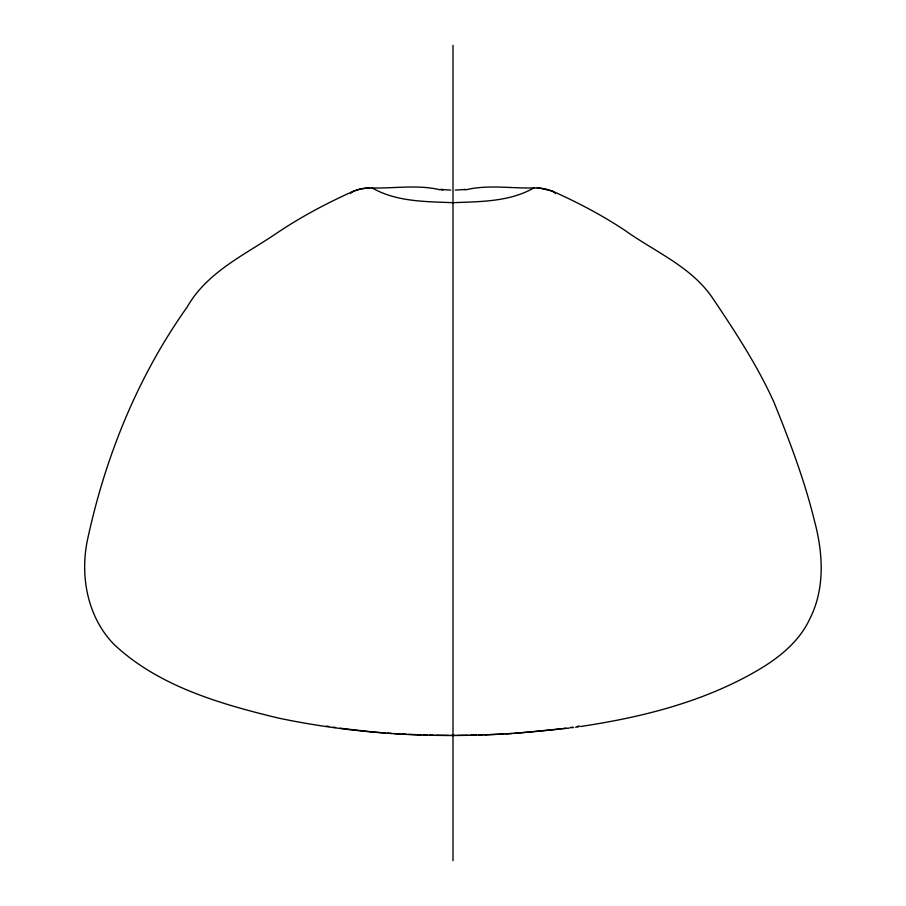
<?xml version="1.0" encoding="UTF-8"?>
<svg xmlns="http://www.w3.org/2000/svg" width="906" height="906" viewBox="0 0 906 906"><rect width="100%" height="100%" fill="white"/><g stroke="black" fill="none" stroke-linecap="round" stroke-linejoin="round"><path stroke-width="1.36" d="M350.475 193.578L351.109 193.023M351.732 192.468L354.076 190.951M533.872 187.916C509.682 201.902 480.146 201.596 453 202.684C425.854 201.596 396.318 201.902 372.128 187.916M465.763 189.841C487.881 184.428 511.562 188.573 534.155 187.927M353.034 191.359C326.217 203.442 300.09 217.338 275.707 233.861C244.167 255.152 206.738 272.434 187.202 306.987C137.905 376.262 105.47 456.352 87.633 539.195C79.728 575.559 87.316 616.85 113.782 644.155C158.29 686.261 220.26 703.962 278.221 718.039C371.018 737.484 467.156 740.055 561.165 728.809M353.453 191.189L360.577 188.901L366.919 188.086M354.167 190.917L361.018 188.81L367.202 188.074M577.224 726.465L579.478 726.091M570.452 727.507L572.705 727.167M580.576 726.499C643.181 717.122 706.17 701.278 760.847 668.447C780.938 656.238 800.043 640.349 809.964 618.504C825.513 587.722 822.92 551.765 814.098 519.455C804.234 479.342 789.432 440.599 774.007 402.355C757.11 364.892 734.358 330.373 711.437 296.375C689.998 266.058 654.098 251.302 624.766 230.249C601.935 215.175 577.609 202.344 552.637 191.223M578.583 726.793L575.593 727.212M562.524 728.628L565.922 728.164M573.589 727.484L571.584 727.756M569.591 728.028L514.268 733.418M455.31 190.09L464.721 189.501M463.804 189.603L465.333 189.433M512.184 733.543L505.899 733.917M503.793 734.041L484.812 734.857M367.338 188.074L368.436 188.029M368.572 188.029L369.693 187.995M371.551 187.938C394.235 188.607 418.028 184.382 440.237 189.841M371.698 187.938L369.546 187.995M482.694 734.925L478.47 735.049M476.341 735.106L469.988 735.242M467.858 735.276L457.247 735.378M455.129 735.389L450.871 735.389M448.753 735.378L436.013 735.242M433.895 735.196L429.659 735.106M450.69 190.09L441.72 189.547M427.53 735.049L423.306 734.925M537.009 188.018L534.302 187.938M537.281 188.018L538.526 188.063M421.188 734.857L408.515 734.358M538.39 188.063L539.353 188.108M539.081 188.086L545.197 188.856L551.833 190.917M406.409 734.256L402.207 734.041M400.101 733.917L393.816 733.543M540.18 188.154L552.547 191.189M391.732 733.418L387.553 733.135M385.469 732.988L370.962 731.822M370.724 731.731L344.835 728.809M440.667 189.433L443.125 189.705L441.279 189.501M340.078 728.164L343.476 728.628M333.295 727.167L335.548 727.507M326.522 726.091L328.776 726.465M551.924 190.951L554.268 192.468M554.891 193.023L555.525 193.578M453 45.3L453 860.7"/></g></svg>
